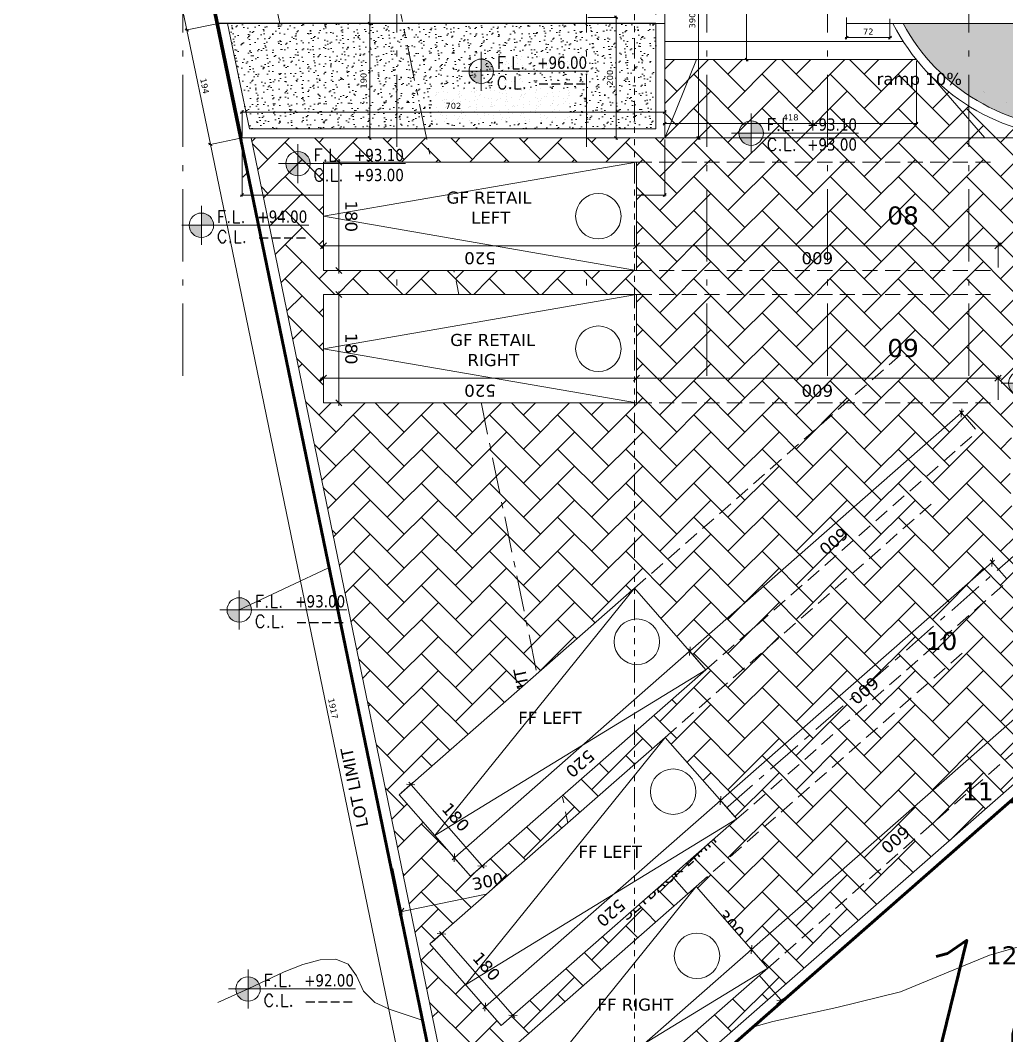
# Model space of a CAD drawing. Header units: inches. Extents: x -48 to 777, y -156 to 510.
# Drawn here: x 487.78 to 504.15, y 110.75 to 127.61 of the extents above; entities that cross this region are included whole.
import ezdxf
from ezdxf.enums import TextEntityAlignment as Align

# ---------------------------------------------------------------- set-up
doc = ezdxf.new("R2010")
doc.units = ezdxf.units.IN
doc.header["$MEASUREMENT"] = 0
doc.set_wipeout_variables(frame=1)
for name, pattern in [('ACAD_ISO06W100', [36, 24, -3, 0, -3, 0, -3, 0, -3]), ('ACAD_ISO10W100', [18, 12, -3, 0, -3]), ('HIDDEN', [0.375, 0.25, -0.125]), ('NUHA', [1.45, 0.75, -0.25, 0.2, -0.25])]:
    doc.linetypes.add(name, pattern=pattern)
doc.layers.get('Defpoints').update_dxf_attribs({"lineweight": 5})
for name, color, linetype, lineweight in [('A-ANNOTATION', 34, 'Continuous', 5), ('A-AXIS', 253, 'ACAD_ISO10W100', 5), ('A-AXIS ST', 251, 'ACAD_ISO10W100', 5), ('A-DIM', 9, 'Continuous', 5), ('A-HIDDEN', 254, 'HIDDEN', 5), ('A-LEVELS', 139, 'Continuous', 20), ('A-LIMIT LOT', 235, 'ACAD_ISO10W100', 20), ('A-NOTES', 151, 'Continuous', 20), ('A-SIGNS1', 20, 'Continuous', 15), ('A-SIGNS2', 30, 'Continuous', 15), ('A-TEXT', 50, 'Continuous', 15), ('C-STONE', 42, 'Continuous', 30), ('D-OTHERS', 77, 'Continuous', 20), ('D-STONE', 52, 'Continuous', 20), ('H-GRASS', 100, 'Continuous', 5)]:
    doc.layers.add(name, color=color, linetype=linetype, lineweight=lineweight)
doc.layers.add('HH-DARK GREY', color=7, linetype='Continuous', lineweight=5, true_color=0x404040)
doc.layers.add('pts pc', color=7, linetype='Continuous')
doc.styles.add('2mm', font='simplex.shx', dxfattribs={"height": 0.5})
doc.styles.add('5mm', font='simplex_.ttf', dxfattribs={"height": 5})
doc.styles.add('ROMAND', font='verdana.ttf')
doc.styles.add('ROMANS', font='romans__.ttf', dxfattribs={"height": 0.14})
doc.dimstyles.new('M-1.100', dxfattribs={"dimtxt": 0.2, "dimasz": 0.1, "dimexe": 0.05, "dimexo": 0.05, "dimgap": 0.1, "dimtad": 1, "dimlfac": 100, "dimrnd": 0.5, "dimzin": 9, "dimdsep": 46, "dimtxsty": 'ROMAND', "dimblk": 'OBLIQUE', "dimcen": 1, "dimdle": 0.05, "dimclrd": 256, "dimclre": 256, "dimclrt": 2, "dimadec": 0, "dimazin": 0, "dimtfac": 0.666667, "dimtmove": 2, "dimatfit": 3, "dimfxl": 0.04, "dimtolj": 1, "dimtzin": 5, "dimlwd": -1, "dimlwe": -1, "dimarcsym": 0})
doc.dimstyles.new('M-1.50', dxfattribs={"dimtxt": 0.1, "dimasz": 0.05, "dimexe": 0.025, "dimexo": 0.025, "dimgap": 0.05, "dimtad": 1, "dimlfac": 100, "dimrnd": 0.5, "dimzin": 9, "dimdsep": 46, "dimtxsty": 'ROMAND', "dimblk": 'OBLIQUE', "dimcen": 1, "dimdle": 0.025, "dimclrd": 256, "dimclre": 256, "dimclrt": 2, "dimadec": 0, "dimazin": 0, "dimtfac": 0.666667, "dimtmove": 2, "dimatfit": 3, "dimfxl": 0.04, "dimtolj": 1, "dimtzin": 5, "dimlwd": -1, "dimlwe": -1, "dimarcsym": 0})

# ---------------------------------------------------------------- blocks, each defined once
blk = doc.blocks.new('GXFHGCGFCD')
at = {"layer": 'A-SIGNS1', "linetype": 'NUHA'}
h = blk.add_hatch(color=256, dxfattribs=at)
h.paths.add_polyline_path([(90.382, 61.33), (90.382, 61.17), (90.542, 61.17, 0.414214)])
h.paths.add_polyline_path([(90.382, 61.17), (90.222, 61.17, 0.414214), (90.382, 61.01)])
at = {"layer": 'A-SIGNS1'}
for p, q in [((90.382, 60.914), (90.382, 61.426)), ((90.126, 61.17), (91.79, 61.17))]:
    blk.add_line(p, q, dxfattribs=at)
blk.add_circle((90.382, 61.17), 0.16, dxfattribs=at)
blk = doc.blocks.new('DGXFHXFGDFD')
at = {"layer": 'A-SIGNS1'}
blk.add_blockref('GXFHGCGFCD', (0, 0), dxfattribs=at)
at = {"layer": 'A-SIGNS2', "linetype": 'NUHA', "style": 'ROMANS'}
for s, p in [('F.L.', (90.583, 61.203)), ('C.L.', (90.583, 60.941))]:
    blk.add_text(s, height=0.16, dxfattribs=at).set_placement(p)
at = {"layer": 'A-SIGNS2', "style": 'ROMANS', "width": 0.910135, "flags": 4}
for tag, p, p2 in [('NIV.FINI', (91.116, 61.203), (91.79, 61.203)), ('NIV.BETON', (91.116, 60.941), (91.79, 60.941))]:
    blk.add_attdef(tag, text='', height=0.16, dxfattribs=at).set_placement(p, p2, align=Align.FIT)
blk = doc.blocks.new('AXIS')
at = {"layer": 'A-AXIS ST', "ltscale": 0.1}
for p, q in [((633.96853, 296.91777), (633.96853, 336.01919)), ((637.51853, 296.91777), (637.51853, 336.01919)), ((640.66853, 296.91777), (640.66853, 336.01919)), ((642.66853, 296.91777), (642.66853, 336.01919)), ((644.66853, 296.91777), (644.66853, 336.01919)), ((647.01853, 296.91777), (647.01853, 336.01919))]:
    blk.add_line(p, q, dxfattribs=at)
blk = doc.blocks.new('_Oblique')
at = {"color": 0, "linetype": 'ByBlock', "lineweight": -2}
blk.add_line((-0.5, -0.5), (0.5, 0.5), dxfattribs=at)
blk = doc.blocks.new('*D338')
at = {"layer": 'A-DIM', "transparency": 16777216}
for p, q in [((498.502, 129.557), (499.062, 129.557)), ((499.037, 129.582), (499.037, 125.632)), ((498.502, 125.657), (499.062, 125.657))]:
    blk.add_line(p, q, dxfattribs=at)
at = {"layer": 'Defpoints', "color": 0, "transparency": 16777216}
for p in [(498.477, 129.557), (498.477, 125.657), (499.037, 125.657)]:
    blk.add_point(p, dxfattribs=at)
at = {"layer": 'A-DIM', "transparency": 16777216, "xscale": 0.05, "yscale": 0.05, "zscale": 0.05}
for p, rotation in [((499.037, 129.557), 90), ((499.037, 125.657), 270)]:
    blk.add_blockref('_Oblique', p, dxfattribs=dict(at, rotation=rotation))
at = {"layer": 'A-DIM', "color": 2, "transparency": 16777216, "insert": (498.934, 127.607), "char_height": 0.1, "attachment_point": 5, "rotation": 90, "style": 'ROMAND'}
blk.add_mtext('\\A1;390', dxfattribs=at)
blk = doc.blocks.new('*D339')
at = {"layer": 'A-DIM', "transparency": 16777216}
for p, q in [((500.082, 129.557), (499.809, 129.557)), ((499.834, 126.932), (499.834, 129.582)), ((500.082, 126.957), (499.809, 126.957))]:
    blk.add_line(p, q, dxfattribs=at)
at = {"layer": 'Defpoints', "color": 0, "transparency": 16777216}
for p in [(499.834, 129.557), (500.107, 129.557), (500.107, 126.957)]:
    blk.add_point(p, dxfattribs=at)
at = {"layer": 'A-DIM', "transparency": 16777216, "xscale": 0.05, "yscale": 0.05, "zscale": 0.05}
for p, rotation in [((499.834, 129.557), 90), ((499.834, 126.957), 270)]:
    blk.add_blockref('_Oblique', p, dxfattribs=dict(at, rotation=rotation))
at = {"layer": 'A-DIM', "color": 2, "transparency": 16777216, "insert": (499.732, 128.257), "char_height": 0.1, "attachment_point": 5, "rotation": 90, "style": 'ROMAND'}
blk.add_mtext('\\A1;260', dxfattribs=at)
blk = doc.blocks.new('*D340')
at = {"layer": 'A-DIM', "transparency": 16777216}
for p, q in [((491.458, 125.632), (491.458, 124.682)), ((498.477, 125.632), (498.477, 124.682)), ((498.502, 124.707), (491.433, 124.707))]:
    blk.add_line(p, q, dxfattribs=at)
at = {"layer": 'Defpoints', "color": 0, "transparency": 16777216}
for p in [(491.458, 125.657), (498.477, 125.657), (491.458, 124.707)]:
    blk.add_point(p, dxfattribs=at)
at = {"layer": 'A-DIM', "transparency": 16777216, "xscale": 0.05, "yscale": 0.05, "zscale": 0.05, "rotation": 180}
blk.add_blockref('_Oblique', (491.458, 124.707), dxfattribs=at)
at = {"layer": 'A-DIM', "transparency": 16777216, "xscale": 0.05, "yscale": 0.05, "zscale": 0.05}
blk.add_blockref('_Oblique', (498.477, 124.707), dxfattribs=at)
at = {"layer": 'A-DIM', "color": 2, "transparency": 16777216, "insert": (494.967, 124.809), "char_height": 0.1, "attachment_point": 5, "style": 'ROMAND'}
blk.add_mtext('\\A1;702', dxfattribs=at)
blk = doc.blocks.new('*D341')
at = {"layer": 'A-DIM', "transparency": 16777216}
for p, q in [((498.502, 126.086), (491.433, 126.086)), ((491.458, 125.682), (491.458, 126.111)), ((498.477, 125.682), (498.477, 126.111))]:
    blk.add_line(p, q, dxfattribs=at)
at = {"layer": 'Defpoints', "color": 0, "transparency": 16777216}
for p in [(491.458, 126.086), (491.458, 125.657), (498.477, 125.657)]:
    blk.add_point(p, dxfattribs=at)
at = {"layer": 'A-DIM', "transparency": 16777216, "xscale": 0.05, "yscale": 0.05, "zscale": 0.05, "rotation": 180}
blk.add_blockref('_Oblique', (491.458, 126.086), dxfattribs=at)
at = {"layer": 'A-DIM', "transparency": 16777216, "xscale": 0.05, "yscale": 0.05, "zscale": 0.05}
blk.add_blockref('_Oblique', (498.477, 126.086), dxfattribs=at)
at = {"layer": 'A-DIM', "color": 2, "transparency": 16777216, "insert": (494.967, 126.189), "char_height": 0.1, "attachment_point": 5, "style": 'ROMAND'}
blk.add_mtext('\\A1;702', dxfattribs=at)
blk = doc.blocks.new('*D342')
at = {"layer": 'A-DIM', "transparency": 16777216}
for p, q in [((491.433, 125.652), (490.909, 125.544)), ((494.811, 106.75), (490.928, 125.573)), ((495.306, 106.877), (494.781, 106.769))]:
    blk.add_line(p, q, dxfattribs=at)
at = {"layer": 'Defpoints', "color": 0, "transparency": 16777216}
for p in [(491.458, 125.657), (490.933, 125.549), (495.331, 106.883)]:
    blk.add_point(p, dxfattribs=at)
at = {"layer": 'A-DIM', "transparency": 16777216, "xscale": 0.05, "yscale": 0.05, "zscale": 0.05}
for p, rotation in [((490.933, 125.549), 101.6557585089474), ((494.806, 106.774), 281.6557585089474)]:
    blk.add_blockref('_Oblique', p, dxfattribs=dict(at, rotation=rotation))
at = {"layer": 'A-DIM', "color": 2, "transparency": 16777216, "insert": (492.969, 116.182), "char_height": 0.1, "attachment_point": 5, "rotation": 281.6558, "style": 'ROMAND'}
blk.add_mtext('\\A1;1917', dxfattribs=at)
blk = doc.blocks.new('*D343')
at = {"layer": 'A-DIM', "transparency": 16777216}
for p, q in [((491.041, 127.552), (490.517, 127.444)), ((490.938, 125.524), (490.536, 127.473)), ((491.433, 125.652), (490.909, 125.544))]:
    blk.add_line(p, q, dxfattribs=at)
at = {"layer": 'Defpoints', "color": 0, "transparency": 16777216}
for p in [(491.066, 127.557), (490.541, 127.449), (491.458, 125.657)]:
    blk.add_point(p, dxfattribs=at)
at = {"layer": 'A-DIM', "transparency": 16777216, "xscale": 0.05, "yscale": 0.05, "zscale": 0.05}
for p, rotation in [((490.541, 127.449), 101.6557585089474), ((490.933, 125.549), 281.6557585089474)]:
    blk.add_blockref('_Oblique', p, dxfattribs=dict(at, rotation=rotation))
at = {"layer": 'A-DIM', "color": 2, "transparency": 16777216, "insert": (490.837, 126.519), "char_height": 0.1, "attachment_point": 5, "rotation": 281.6558, "style": 'ROMAND'}
blk.add_mtext('\\A1;194', dxfattribs=at)
blk = doc.blocks.new('*D344')
at = {"layer": 'A-DIM', "transparency": 16777216}
for p, q in [((485.162, 156.053), (484.637, 155.945)), ((490.546, 127.424), (484.657, 155.975)), ((491.041, 127.552), (490.517, 127.444))]:
    blk.add_line(p, q, dxfattribs=at)
at = {"layer": 'Defpoints', "color": 0, "transparency": 16777216}
for p in [(485.187, 156.058), (484.662, 155.95), (491.066, 127.557)]:
    blk.add_point(p, dxfattribs=at)
at = {"layer": 'A-DIM', "transparency": 16777216, "xscale": 0.05, "yscale": 0.05, "zscale": 0.05}
for p, rotation in [((484.662, 155.95), 101.6557585089474), ((490.541, 127.449), 281.6557585089474)]:
    blk.add_blockref('_Oblique', p, dxfattribs=dict(at, rotation=rotation))
at = {"layer": 'A-DIM', "color": 2, "transparency": 16777216, "insert": (487.701, 141.72), "char_height": 0.1, "attachment_point": 5, "rotation": 281.6558, "style": 'ROMAND'}
blk.add_mtext('\\A1;2910', dxfattribs=at)
blk = doc.blocks.new('*D361')
at = {"layer": 'A-DIM', "transparency": 16777216}
for p, q in [((497.202, 127.657), (497.694, 127.657)), ((497.669, 125.632), (497.669, 127.682)), ((497.202, 125.657), (497.694, 125.657))]:
    blk.add_line(p, q, dxfattribs=at)
at = {"layer": 'Defpoints', "color": 0, "transparency": 16777216}
for p in [(497.177, 127.657), (497.669, 127.657), (497.177, 125.657)]:
    blk.add_point(p, dxfattribs=at)
at = {"layer": 'A-DIM', "transparency": 16777216, "xscale": 0.05, "yscale": 0.05, "zscale": 0.05}
for p, rotation in [((497.669, 127.657), 90), ((497.669, 125.657), 270)]:
    blk.add_blockref('_Oblique', p, dxfattribs=dict(at, rotation=rotation))
at = {"layer": 'A-DIM', "color": 2, "transparency": 16777216, "insert": (497.567, 126.657), "char_height": 0.1, "attachment_point": 5, "rotation": 90, "style": 'ROMAND'}
blk.add_mtext('\\A1;200', dxfattribs=at)
blk = doc.blocks.new('*D392')
at = {"layer": 'A-DIM', "transparency": 16777216}
for p, q in [((498.477, 126.932), (498.477, 125.87)), ((502.655, 126.932), (502.655, 125.87)), ((498.452, 125.895), (502.68, 125.895))]:
    blk.add_line(p, q, dxfattribs=at)
at = {"layer": 'Defpoints', "color": 0, "transparency": 16777216}
for p in [(498.477, 126.957), (502.655, 126.957), (502.655, 125.895)]:
    blk.add_point(p, dxfattribs=at)
at = {"layer": 'A-DIM', "transparency": 16777216, "xscale": 0.05, "yscale": 0.05, "zscale": 0.05, "rotation": 180}
blk.add_blockref('_Oblique', (498.477, 125.895), dxfattribs=at)
at = {"layer": 'A-DIM', "transparency": 16777216, "xscale": 0.05, "yscale": 0.05, "zscale": 0.05}
blk.add_blockref('_Oblique', (502.655, 125.895), dxfattribs=at)
at = {"layer": 'A-DIM', "color": 2, "transparency": 16777216, "insert": (500.566, 125.997), "char_height": 0.1, "attachment_point": 5, "style": 'ROMAND'}
blk.add_mtext('\\A1;418', dxfattribs=at)
blk = doc.blocks.new('*D393')
at = {"layer": 'A-DIM', "transparency": 16777216}
for p, q in [((501.496, 127.632), (501.496, 127.297)), ((502.214, 127.632), (502.214, 127.297)), ((502.239, 127.322), (501.471, 127.322))]:
    blk.add_line(p, q, dxfattribs=at)
at = {"layer": 'Defpoints', "color": 0, "transparency": 16777216}
for p in [(501.496, 127.657), (502.214, 127.657), (501.496, 127.322)]:
    blk.add_point(p, dxfattribs=at)
at = {"layer": 'A-DIM', "transparency": 16777216, "xscale": 0.05, "yscale": 0.05, "zscale": 0.05, "rotation": 180}
blk.add_blockref('_Oblique', (501.496, 127.322), dxfattribs=at)
at = {"layer": 'A-DIM', "transparency": 16777216, "xscale": 0.05, "yscale": 0.05, "zscale": 0.05}
blk.add_blockref('_Oblique', (502.214, 127.322), dxfattribs=at)
at = {"layer": 'A-DIM', "color": 2, "transparency": 16777216, "insert": (501.855, 127.423), "char_height": 0.1, "attachment_point": 5, "style": 'ROMAND'}
blk.add_mtext('\\A1;72', dxfattribs=at)
blk = doc.blocks.new('*D558')
at = {"layer": 'A-DIM', "transparency": 16777216}
for p, q in [((493.029, 127.557), (493.603, 127.557)), ((493.578, 127.582), (493.578, 125.632)), ((493.029, 125.657), (493.603, 125.657))]:
    blk.add_line(p, q, dxfattribs=at)
at = {"layer": 'Defpoints', "color": 0, "transparency": 16777216}
for p in [(493.004, 127.557), (493.004, 125.657), (493.578, 125.657)]:
    blk.add_point(p, dxfattribs=at)
at = {"layer": 'A-DIM', "transparency": 16777216, "xscale": 0.05, "yscale": 0.05, "zscale": 0.05}
for p, rotation in [((493.578, 127.557), 90), ((493.578, 125.657), 270)]:
    blk.add_blockref('_Oblique', p, dxfattribs=dict(at, rotation=rotation))
at = {"layer": 'A-DIM', "color": 2, "transparency": 16777216, "insert": (493.476, 126.607), "char_height": 0.1, "attachment_point": 5, "rotation": 90, "style": 'ROMAND'}
blk.add_mtext('\\A1;190', dxfattribs=at)
blk = doc.blocks.new('*D559')
at = {"layer": 'A-DIM', "transparency": 16777216}
for p, q in [((493.702, 129.557), (493.553, 129.557)), ((493.578, 129.582), (493.578, 127.532)), ((493.126, 127.557), (493.603, 127.557))]:
    blk.add_line(p, q, dxfattribs=at)
at = {"layer": 'Defpoints', "color": 0, "transparency": 16777216}
for p in [(493.727, 129.557), (493.101, 127.557), (493.578, 127.557)]:
    blk.add_point(p, dxfattribs=at)
at = {"layer": 'A-DIM', "transparency": 16777216, "xscale": 0.05, "yscale": 0.05, "zscale": 0.05}
for p, rotation in [((493.578, 129.557), 90), ((493.578, 127.557), 270)]:
    blk.add_blockref('_Oblique', p, dxfattribs=dict(at, rotation=rotation))
at = {"layer": 'A-DIM', "color": 2, "transparency": 16777216, "insert": (493.476, 128.557), "char_height": 0.1, "attachment_point": 5, "rotation": 90, "style": 'ROMAND'}
blk.add_mtext('\\A1;200', dxfattribs=at)
blk = doc.blocks.new('*D14')
at = {"layer": 'A-DIM', "transparency": 16777216}
for p, q in [((429.346, -26.916), (429.346, -27.325)), ((435.346, -26.916), (435.346, -27.325)), ((429.296, -27.275), (435.396, -27.275))]:
    blk.add_line(p, q, dxfattribs=at)
at = {"layer": 'Defpoints', "color": 0, "transparency": 16777216}
for p in [(429.346, -26.866), (435.346, -26.866), (435.346, -27.275)]:
    blk.add_point(p, dxfattribs=at)
at = {"layer": 'A-DIM', "transparency": 16777216, "xscale": 0.1, "yscale": 0.1, "zscale": 0.1, "rotation": 180}
blk.add_blockref('_Oblique', (429.346, -27.275), dxfattribs=at)
at = {"layer": 'A-DIM', "transparency": 16777216, "xscale": 0.1, "yscale": 0.1, "zscale": 0.1}
blk.add_blockref('_Oblique', (435.346, -27.275), dxfattribs=at)
at = {"layer": 'A-DIM', "color": 2, "transparency": 16777216, "insert": (432.346, -27.071), "char_height": 0.2, "attachment_point": 5, "style": 'ROMAND'}
blk.add_mtext('\\A1;600', dxfattribs=at)
blk = doc.blocks.new('*D15')
at = {"layer": 'A-DIM', "transparency": 16777216}
for p, q in [((435.346, -26.916), (435.346, -27.325)), ((440.546, -26.916), (440.546, -27.325)), ((435.296, -27.275), (440.596, -27.275))]:
    blk.add_line(p, q, dxfattribs=at)
at = {"layer": 'Defpoints', "color": 0, "transparency": 16777216}
for p in [(435.346, -26.866), (440.546, -26.866), (440.546, -27.275)]:
    blk.add_point(p, dxfattribs=at)
at = {"layer": 'A-DIM', "transparency": 16777216, "xscale": 0.1, "yscale": 0.1, "zscale": 0.1, "rotation": 180}
blk.add_blockref('_Oblique', (435.346, -27.275), dxfattribs=at)
at = {"layer": 'A-DIM', "transparency": 16777216, "xscale": 0.1, "yscale": 0.1, "zscale": 0.1}
blk.add_blockref('_Oblique', (440.546, -27.275), dxfattribs=at)
at = {"layer": 'A-DIM', "color": 2, "transparency": 16777216, "insert": (437.946, -27.071), "char_height": 0.2, "attachment_point": 5, "style": 'ROMAND'}
blk.add_mtext('\\A1;520', dxfattribs=at)
blk = doc.blocks.new('*D13')
at = {"layer": 'A-DIM', "transparency": 16777216}
for p, q in [((440.496, -26.866), (440.239, -26.866)), ((440.289, -26.816), (440.289, -28.716)), ((440.496, -28.666), (440.239, -28.666))]:
    blk.add_line(p, q, dxfattribs=at)
at = {"layer": 'Defpoints', "color": 0, "transparency": 16777216}
for p in [(440.546, -26.866), (440.289, -28.666), (440.546, -28.666)]:
    blk.add_point(p, dxfattribs=at)
at = {"layer": 'A-DIM', "transparency": 16777216, "xscale": 0.1, "yscale": 0.1, "zscale": 0.1}
for p, rotation in [((440.289, -26.866), 90), ((440.289, -28.666), 270)]:
    blk.add_blockref('_Oblique', p, dxfattribs=dict(at, rotation=rotation))
at = {"layer": 'A-DIM', "color": 2, "transparency": 16777216, "insert": (440.085, -27.766), "char_height": 0.2, "attachment_point": 5, "rotation": 90, "style": 'ROMAND'}
blk.add_mtext('\\A1;180', dxfattribs=at)
blk = doc.blocks.new('*D978')
at = {"layer": 'A-DIM', "transparency": 16777216}
for p, q in [((-315982.05, -27943.479), (-315980.006, -27945.809)), ((-315982.085, -27943.576), (-315981.979, -27943.483)), ((-315980.107, -27945.832), (-315980.001, -27945.738))]:
    blk.add_line(p, q, dxfattribs=at)
at = {"layer": 'Defpoints', "color": 0, "transparency": 16777216}
for p in [(-315982.123, -27943.609), (-315980.039, -27945.771), (-315980.145, -27945.865)]:
    blk.add_point(p, dxfattribs=at)
at = {"layer": 'A-DIM', "transparency": 16777216, "xscale": 0.1, "yscale": 0.1, "zscale": 0.1}
for p, rotation in [((-315982.017, -27943.516), 131.2570004543048), ((-315980.039, -27945.771), 311.2570004543048)]:
    blk.add_blockref('_Oblique', p, dxfattribs=dict(at, rotation=rotation))
at = {"layer": 'A-DIM', "color": 2, "transparency": 16777216, "insert": (-315980.874, -27944.509), "char_height": 0.2, "attachment_point": 5, "rotation": 311.257, "style": 'ROMAND'}
blk.add_mtext('\\A1;300', dxfattribs=at)
blk = doc.blocks.new('*D979')
at = {"layer": 'A-DIM', "transparency": 16777216}
for p, q in [((-315983.548, -27942.978), (-315983.391, -27943.742)), ((-315986.486, -27943.584), (-315986.329, -27944.348)), ((-315983.352, -27943.683), (-315986.388, -27944.309))]:
    blk.add_line(p, q, dxfattribs=at)
at = {"layer": 'Defpoints', "color": 0, "transparency": 16777216}
for p in [(-315983.558, -27942.929), (-315986.497, -27943.535), (-315986.339, -27944.299)]:
    blk.add_point(p, dxfattribs=at)
at = {"layer": 'A-DIM', "transparency": 16777216, "xscale": 0.1, "yscale": 0.1, "zscale": 0.1}
for p, rotation in [((-315983.401, -27943.693), 11.65575850897572), ((-315986.339, -27944.299), 191.6557585089757)]:
    blk.add_blockref('_Oblique', p, dxfattribs=dict(at, rotation=rotation))
at = {"layer": 'A-DIM', "color": 2, "transparency": 16777216, "insert": (-315984.911, -27943.796), "char_height": 0.2, "attachment_point": 5, "rotation": 11.6558, "style": 'ROMAND'}
blk.add_mtext('\\A1;300', dxfattribs=at)
blk = doc.blocks.new('fdgsdhv')
blk.add_wipeout([(435.3458, -26.866), (435.3458, -28.666), (440.5458, -28.666), (440.5458, -26.866)])
blk.add_lwpolyline([(435.3458, -28.666), (440.5458, -28.666), (440.5458, -26.866), (435.3458, -26.866)], close=True)
blk.add_lwpolyline([(435.3458, -26.866), (440.5458, -27.766), (435.3458, -28.666)])
at = {"layer": 'A-HIDDEN'}
for p, q in [((435.3458, -26.866), (429.3458, -26.866)), ((435.3458, -28.666), (429.3458, -28.666))]:
    blk.add_line(p, q, dxfattribs=at)
at = {"layer": 'A-DIM'}
for base, p1, p2, picture, middle in [((435.3458, -27.27505), (429.3458, -26.866), (435.3458, -26.866), '*D14', (432.3458, -27.07095)), ((440.5458, -27.27505), (435.3458, -26.866), (440.5458, -26.866), '*D15', (437.9458, -27.07088))]:
    dim = blk.add_linear_dim(base=base, p1=p1, p2=p2, dimstyle='M-1.100', dxfattribs=at)
    dim.commit()
    dim.dimension.update_dxf_attribs({"geometry": picture, "text_midpoint": middle})
dim = blk.add_linear_dim(base=(440.28932, -28.666), p1=(440.5458, -26.866), p2=(440.5458, -28.666), angle=90, dimstyle='M-1.100', dxfattribs=at)
dim.commit()
dim.dimension.update_dxf_attribs({"geometry": '*D13', "text_midpoint": (440.08476, -27.766)})
blk = doc.blocks.new('LOT 688  TOPOGRAPHIC PLAN')
at = {"layer": 'A-LEVELS', "linetype": 'Continuous'}
for points in [[(-315988.67861, -27932.76853), (-315988.12899, -27932.55361), (-315987.61857, -27932.28846), (-315987.21638, -27931.88282), (-315986.85842, -27931.41121), (-315986.45368, -27930.98156), (-315986.33575, -27930.89225), (-315986.25537, -27930.76912), (-315986.09546, -27930.51457), (-315985.44851, -27929.43765)], [(-315989.03521, -27939.28836), (-315986.72896, -27938.2041), (-315986.10672, -27937.95804), (-315985.4477, -27937.75571), (-315985.16063, -27937.757), (-315984.9448, -27937.88754), (-315984.78576, -27938.12402), (-315984.66471, -27938.43665), (-315984.46135, -27939.17131), (-315984.34143, -27939.53378), (-315984.18427, -27939.85333), (-315983.97641, -27940.10802), (-315983.72432, -27940.30529), (-315983.132, -27940.58452), (-315982.49628, -27940.80501), (-315981.9025, -27941.07764), (-315981.62323, -27941.24284), (-315981.31826, -27941.34804), (-315981.01017, -27941.44944), (-315980.68899, -27941.48547), (-315980.04716, -27941.52857), (-315979.422, -27941.34025), (-315978.16007, -27941.02691), (-315977.86481, -27940.90929), (-315977.5869, -27940.74803), (-315977.32815, -27940.54737), (-315977.0903, -27940.31185), (-315976.68434, -27939.75436), (-315976.38309, -27939.11183), (-315976.2006, -27938.42053)], [(-315976.24021, -27937.03459), (-315976.38175, -27936.3835), (-315976.42612, -27936.06749), (-315976.42816, -27935.75665), (-315976.36937, -27935.45011), (-315976.25564, -27935.1462)], [(-315978.65945, -27933.32221), (-315978.53827, -27933.01962), (-315978.38904, -27932.6775), (-315978.06026, -27931.951), (-315977.9076, -27931.60478), (-315977.78068, -27931.29537), (-315977.69294, -27931.04184), (-315977.65785, -27930.86329), (-315977.68883, -27930.7788), (-315977.79679, -27930.80398), (-315977.97235, -27930.92681), (-315978.19645, -27931.12205), (-315978.71368, -27931.62849), (-315979.19667, -27932.12194), (-315979.61338, -27932.51968), (-315980.09919, -27932.94258), (-315980.30577, -27933.18141), (-315980.41815, -27933.43919), (-315980.42254, -27933.57533), (-315980.38574, -27933.71481), (-315980.21493, -27933.96535), (-315979.96809, -27934.12185), (-315979.68201, -27934.20583), (-315979.10161, -27934.35097), (-315978.97168, -27934.37809), (-315978.87935, -27934.32685), (-315978.8178, -27934.21173), (-315978.77809, -27934.05116), (-315978.72857, -27933.66721), (-315978.65945, -27933.32221)], [(-315989.39181, -27945.80818), (-315988.88895, -27945.58243), (-315988.29014, -27945.29745), (-315987.98139, -27945.1748), (-315987.68957, -27945.09667), (-315987.43207, -27945.08653), (-315987.22627, -27945.16785), (-315987.08763, -27945.36173), (-315986.97357, -27945.6165), (-315986.78587, -27945.80833), (-315986.53091, -27945.92217), (-315985.49258, -27946.26497), (-315984.97471, -27946.43377)], [(-315981.22525, -27946.41458), (-315980.17565, -27946.12034), (-315979.1134, -27945.89144), (-315978.05776, -27945.63019), (-315977.07657, -27945.22511), (-315976.57665, -27945.02288), (-315976.03899, -27944.8668), (-315975.47354, -27944.74929), (-315975.38202, -27944.65865), (-315975.31376, -27944.53917), (-315975.17107, -27944.30791), (-315974.00827, -27942.47472), (-315972.91078, -27940.59301), (-315971.93056, -27938.65337), (-315971.63, -27938.21688), (-315971.2575, -27937.83798), (-315970.82809, -27937.50509), (-315970.35676, -27937.20661), (-315968.34978, -27936.12749), (-315966.50385, -27934.95966)]]:
    blk.add_lwpolyline(points, dxfattribs=at)
at = {"layer": 'A-LIMIT LOT', "linetype": 'Continuous', "const_width": 0.1}
blk.add_lwpolyline([(-315996.80172, -27893.57917), (-315985.1164, -27950.2257), (-315970.22923, -27937.16678), (-315964.6636, -27941.43051), (-315964.08799, -27936.87852), (-315969.32038, -27930.53073), (-315969.32038, -27896.23659), (-315996.80172, -27893.57917)], dxfattribs=at)
at = {"layer": 'pts pc', "linetype": 'Continuous'}
for points in [[(-315982.1277, -27929.94473), (-315982.83848, -27930.64793)], [(-315982.13149, -27930.65172), (-315982.83469, -27929.94094)], [(-315985.97898, -27930.54609), (-315986.68976, -27931.24929)], [(-315985.98277, -27931.25308), (-315986.68597, -27930.5423)], [(-315988.26759, -27931.39984), (-315988.97837, -27932.10304)], [(-315988.27138, -27932.10683), (-315988.97458, -27931.39605)], [(-315978.65715, -27932.83638), (-315979.36793, -27933.53957)], [(-315978.66094, -27933.54337), (-315979.36414, -27932.83259)], [(-315983.98475, -27933.86583), (-315984.69553, -27934.56903)], [(-315983.98854, -27934.57282), (-315984.69174, -27933.86204)], [(-315982.8946, -27934.02768), (-315983.60538, -27934.73088)], [(-315982.89839, -27934.73467), (-315983.60159, -27934.02389)], [(-315981.62576, -27934.80749), (-315982.33654, -27935.51069)], [(-315981.62955, -27935.51448), (-315982.33275, -27934.8037)], [(-315981.13152, -27935.71951), (-315981.98115, -27935.15909)], [(-315978.80234, -27938.65468), (-315979.51312, -27939.35788)], [(-315978.80613, -27939.36167), (-315979.50933, -27938.65089)], [(-315976.98555, -27941.86847), (-315977.69633, -27942.57167)], [(-315976.98934, -27942.57546), (-315977.69254, -27941.86468)]]:
    blk.add_lwpolyline(points, dxfattribs=at)
blk.add_lwpolyline([(-315981.98115, -27935.15909), (-315981.69564, -27935.40731), (-315981.64058, -27935.32383)], close=True, dxfattribs=at)
at = {"layer": 'A-SIGNS1'}
ref = blk.add_blockref('DGXFHXFGDFD', (-316093.72857, -28009.6367), dxfattribs=dict(at, xscale=1.267200000000003, yscale=1.267200000000003, zscale=1.267200000000003))
ref.add_attrib('NIV.FINI', '+94.00', dxfattribs={"layer": 'A-SIGNS2', "height": 0.202752, "style": 'ROMAND', "width": 0.797031}).set_placement((-315978.26655, -27932.08009), (-315977.43858, -27932.08009), align=Align.FIT)
ref.add_attrib('NIV.BETON', '----', dxfattribs={"layer": 'A-SIGNS2', "height": 0.202752, "style": 'ROMAND', "width": 1.634557}).set_placement((-315978.26655, -27932.41186), (-315977.43858, -27932.41186), align=Align.FIT)
at = {"layer": 'A-NOTES', "linetype": 'Continuous', "style": '5mm'}
blk.add_text('169', height=2, rotation=346.245633, dxfattribs=at).set_placement((-315978.34743, -27946.49287))
at = {"layer": 'pts pc', "color": 1, "char_height": 0.5, "attachment_point": 1, "rotation": 359.692852, "style": '2mm'}
for s, insert, width in [('\\Fsimplex.shx;\\W1.0000000000;\\T1.0000000000;\\o\\l93.481', (-315981.98176, -27930.04901), 2.9761905), ('\\Fsimplex.shx;\\W1.0000000000;\\T1.0000000000;\\o\\l93.999', (-315985.83304, -27930.65038), 3.0714286), ('\\Fsimplex.shx;\\W1.0000000000;\\T1.0000000000;\\o\\l94.156', (-315988.12165, -27931.50412), 2.9761905), ('\\Fsimplex.shx;\\W1.0000000000;\\T1.0000000000;\\o\\l94.131', (-315978.51121, -27932.94066), 2.8809524), ('\\Fsimplex.shx;\\W1.0000000000;\\T1.0000000000;\\o\\l93.737', (-315982.74866, -27934.13196), 3.0714286), ('\\Fsimplex.shx;\\W1.0000000000;\\T1.0000000000;\\o\\l93.469', (-315987.32114, -27935.0831), 3.0714286), ('\\Fsimplex.shx;\\W1.0000000000;\\T1.0000000000;\\o\\l93.804', (-315981.23377, -27936.21897), 3.0714286), ('\\Fsimplex.shx;\\W1.0000000000;\\T1.0000000000;\\o\\l93.487', (-315978.6564, -27938.75896), 3.0714286), ('\\Fsimplex.shx;\\W1.0000000000;\\T1.0000000000;\\o\\l92.696', (-315976.8396, -27941.97275), 3.0714286)]:
    blk.add_mtext(s, dxfattribs=dict(at, insert=insert, width=width))
at = {"linetype": 'Continuous'}
blk.add_wipeout([(-315996.80172, -27893.57917), (-315969.32038, -27896.23659), (-315969.32038, -27930.53073), (-315964.08799, -27936.87852), (-315964.6636, -27941.43051), (-315970.22923, -27937.16678), (-315985.1164, -27950.2257)], dxfattribs=at).dxf.layer = 'A-LIMIT LOT'
at = {"layer": 'A-HIDDEN', "linetype": 'ACAD_ISO10W100', "ltscale": 0.05}
blk.add_lwpolyline([(-315992.30527, -27900.52725), (-315983.21966, -27944.57125), (-315970.69258, -27933.58259), (-315972.32038, -27931.60779), (-315972.32038, -27902.3323)], close=True, dxfattribs=at)
at = {"layer": 'A-SIGNS1'}
ref = blk.add_blockref('DGXFHXFGDFD', (-316104.19614, -28010.41567), dxfattribs=dict(at, xscale=1.267200000000003, yscale=1.267200000000003, zscale=1.267200000000003))
ref.add_attrib('NIV.FINI', '+94.00', dxfattribs={"layer": 'A-SIGNS2', "height": 0.202752, "style": 'ROMAND', "width": 0.797031}).set_placement((-315988.73412, -27932.85906), (-315987.90616, -27932.85906), align=Align.FIT)
ref.add_attrib('NIV.BETON', '----', dxfattribs={"layer": 'A-SIGNS2', "height": 0.202752, "style": 'ROMAND', "width": 1.634557}).set_placement((-315988.73412, -27933.19083), (-315987.90616, -27933.19083), align=Align.FIT)
ref = blk.add_blockref('DGXFHXFGDFD', (-316103.56711, -28016.80312), dxfattribs=dict(at, xscale=1.267200000000003, yscale=1.267200000000003, zscale=1.267200000000003))
ref.add_attrib('NIV.FINI', '+93.00', dxfattribs={"layer": 'A-SIGNS2', "height": 0.202752, "style": 'ROMAND', "width": 0.797031}).set_placement((-315988.10509, -27939.2465), (-315987.27712, -27939.2465), align=Align.FIT)
ref.add_attrib('NIV.BETON', '----', dxfattribs={"layer": 'A-SIGNS2', "height": 0.202752, "style": 'ROMAND', "width": 1.634557}).set_placement((-315988.10509, -27939.57827), (-315987.27712, -27939.57827), align=Align.FIT)
ref = blk.add_blockref('DGXFHXFGDFD', (-316103.42085, -28023.09719), dxfattribs=dict(at, xscale=1.267200000000003, yscale=1.267200000000003, zscale=1.267200000000003))
ref.add_attrib('NIV.FINI', '+92.00', dxfattribs={"layer": 'A-SIGNS2', "height": 0.202752, "style": 'ROMAND', "width": 0.797031}).set_placement((-315987.95883, -27945.54058), (-315987.13086, -27945.54058), align=Align.FIT)
ref.add_attrib('NIV.BETON', '----', dxfattribs={"layer": 'A-SIGNS2', "height": 0.202752, "style": 'ROMAND', "width": 1.634557}).set_placement((-315987.95883, -27945.87234), (-315987.13086, -27945.87234), align=Align.FIT)
at = {"layer": 'A-TEXT', "char_height": 0.2, "width": 7.1807633, "attachment_point": 1, "style": 'ROMAND'}
for s, insert, rotation in [('SETBACK LIMIT', (-315984.06845, -27942.31108), 101.655751), ('LOT LIMIT', (-315987.08536, -27942.91717), 101.655751), ('SETBACK LIMIT', (-315982.74129, -27944.30791), 41.257)]:
    blk.add_mtext(s, dxfattribs=dict(at, insert=insert, rotation=rotation))
at = {"layer": 'A-DIM'}
for p1, p2, distance, picture, middle in [((-315983.55846, -27942.92885), (-315986.4966, -27943.53495), 0.77986, '*D979', (-315984.91122, -27943.79572)), ((-315982.12308, -27943.60934), (-315980.14477, -27945.86462), 0.14136, '*D978', (-315980.87418, -27944.50913))]:
    dim = blk.add_aligned_dim(p1=p1, p2=p2, distance=distance, dimstyle='M-1.100', dxfattribs=at)
    dim.commit()
    dim.dimension.update_dxf_attribs({"geometry": picture, "text_midpoint": middle})

msp = doc.modelspace()

# ---------------------------------------------------------------- block references
at = {"layer": 'pts pc'}
msp.add_blockref('LOT 688  TOPOGRAPHIC PLAN', (316480.44716, 28057.10823), dxfattribs=at)

# ---------------------------------------------------------------- next in the draw order: hatches: boundary and pattern name
at = {"layer": 'H-GRASS'}
h = msp.add_hatch(dxfattribs=at)
h.set_pattern_fill('AR-SAND', color=256, scale=0.1, angle=270)
h.set_pattern_definition([(307.5, (0, 0), (0.192682377, 0.006299336), [0, -0.152, 0, -0.17, 0, -0.1625]), (277.5, (0, 0), (0.28221461, -0.17697767), [0, -0.082, 0, -0.137, 0, -0.0525]), (237.5, (2e-17, 0.123), (0.000565905, -0.311414186), [0, -0.05, 0, -0.18, 0, -0.235]), (227.5, (2e-17, 0.123), (0.08776756, -0.30061266), [0, -0.025, 0, -0.118, 0, -0.135])])
edge = h.paths.add_edge_path()
edge.add_line((510.97678, 141.00688), (509.12678, 141.00688))
edge.add_line((509.12678, 141.00688), (509.12678, 127.55688))
edge.add_line((509.12678, 127.55688), (502.43357, 127.55688))
edge.add_arc((505.37678, 129.15688), 3.35, 208.52955, 270)
edge.add_line((505.37678, 125.80688), (511.56759, 125.80688))
edge.add_line((511.56759, 125.80688), (510.97678, 126.52365))
edge.add_line((510.97678, 126.52365), (510.97678, 141.00688))
h = msp.add_hatch(dxfattribs=at)
h.set_pattern_fill('AR-SAND', color=256, scale=0.1, angle=270)
h.set_pattern_definition([(307.5, (-242.49175, -175.21088), (0.192682377, 0.006299336), [0, -0.152, 0, -0.17, 0, -0.1625]), (277.5, (-242.49175, -175.21088), (0.28221461, -0.17697767), [0, -0.082, 0, -0.137, 0, -0.0525]), (237.5, (-242.49175, -175.08788), (0.000565905, -0.311414186), [0, -0.05, 0, -0.18, 0, -0.235]), (227.5, (-242.49175, -175.08788), (0.08776756, -0.30061266), [0, -0.025, 0, -0.118, 0, -0.135])])
edge = h.paths.add_edge_path()
edge.add_line((498.32678, 127.55688), (498.32678, 125.80688))
edge.add_line((498.32678, 125.80688), (491.58011, 125.80688))
edge.add_line((491.58011, 125.80688), (491.21911, 127.55688))
edge.add_line((491.21911, 127.55688), (498.47678, 127.55688))
at = {"layer": 'HH-DARK GREY'}
h = msp.add_hatch(dxfattribs=at)
h.set_pattern_fill('AR-HBONE', color=256, scale=0.1)
h.set_pattern_definition([(45, (495, -6e-14), (4e-17, 0.5656854), [1.2, -0.4]), (135, (495.28284, 0.28284), (4e-17, 0.5656854), [1.2, -0.4])])
edge = h.paths.add_edge_path()
edge.add_line((502.64663, 126.95688), (498.47678, 126.95688))
edge.add_line((498.47678, 126.95688), (498.47678, 125.65688))
edge.add_line((498.47678, 125.65688), (491.61105, 125.65688))
edge.add_line((491.61105, 125.65688), (495.4256, 107.16525))
edge.add_line((495.4256, 107.16525), (505.70094, 116.17871))
edge.add_arc((510.21052, 120.135), 5.99904, 131.596573, 221.260764, ccw=False)
edge.add_line((506.22787, 124.62131), (507.40842, 125.65688))
edge.add_line((507.40842, 125.65688), (505.37678, 125.65688))
edge.add_arc((505.38407, 129.18901), 3.53214, 219.194038, 269.881701, ccw=False)

# ---------------------------------------------------------------- next in the draw order: linework, layer by layer
at = {"layer": 'A-SIGNS1'}
for p, q in [((498.47678, 125.65688), (499.00297, 126.95688)), ((502.9349, 126.64945), (503.78842, 125.65688)), ((505.37678, 125.65688), (498.47678, 125.65688))]:
    msp.add_line(p, q, dxfattribs=at)
at = {"layer": 'C-STONE'}
msp.add_lwpolyline([(498.32678, 127.55688), (491.06595, 127.55688)], dxfattribs=at)
at = {"layer": 'D-STONE'}
for p, q in [((502.43739, 127.25688), (498.47678, 127.25688)), ((502.65465, 126.95688), (498.47678, 126.95688))]:
    msp.add_line(p, q, dxfattribs=at)
for points in [[(485.18654, 156.05831), (491.45789, 125.65688), (498.47678, 125.65688), (498.47678, 129.55688), (498.32678, 129.55688), (498.32678, 127.70688)], [(492.08701, 127.55688), (489.73442, 138.96144), (488.86652, 138.96144)], [(501.4958, 127.65688), (501.4958, 127.55688)], [(498.32678, 127.55688), (498.32678, 125.80688), (491.58011, 125.80688), (491.21911, 127.55688), (498.47678, 127.55688)], [(509.12678, 127.55688), (501.4958, 127.55688)], [(515.78356, 115.67771), (515.80534, 115.84998), (510.2115, 120.13534), (495.4256, 107.16525), (491.61105, 125.65688)]]:
    msp.add_lwpolyline(points, dxfattribs=at)
for points in [[(511.12678, 141.00688), (511.12678, 126.5775), (511.88563, 125.65688), (505.37678, 125.65688, -0.2810737), (502.2639, 127.55688)], [(510.97678, 132.38289), (510.97678, 126.52365), (511.56759, 125.80688), (505.37678, 125.80688, -0.27483783), (502.43357, 127.55688)]]:
    msp.add_lwpolyline(points, format="xyb", dxfattribs=at)

# ---------------------------------------------------------------- next in the draw order: block references
at = {"layer": 'A-DIM'}
msp.add_blockref('AXIS', (-143.49175, -175.21088), dxfattribs=at)
at = {"layer": 'A-SIGNS1'}
ref = msp.add_blockref('DGXFHXFGDFD', (380.89749, 49.24935), dxfattribs=dict(at, xscale=1.267200000000003, yscale=1.267200000000003, zscale=1.267200000000003))
ref.add_attrib('NIV.FINI', '+96.00', dxfattribs={"layer": 'A-SIGNS2', "height": 0.202752, "style": 'ROMAND', "width": 0.797031}).set_placement((496.35951, 126.80597), (497.18747, 126.80597), align=Align.FIT)
ref.add_attrib('NIV.BETON', '----', dxfattribs={"layer": 'A-SIGNS2', "height": 0.202752, "style": 'ROMAND', "width": 1.634557}).set_placement((496.35951, 126.4742), (497.18747, 126.4742), align=Align.FIT)
ref = msp.add_blockref('DGXFHXFGDFD', (385.37872, 48.22184), dxfattribs=dict(at, xscale=1.267200000000003, yscale=1.267200000000003, zscale=1.267200000000003))
ref.add_attrib('NIV.FINI', '+93.10', dxfattribs={"layer": 'A-SIGNS2', "height": 0.202752, "style": 'ROMAND', "width": 0.797031}).set_placement((500.84074, 125.77845), (501.6687, 125.77845), align=Align.FIT)
ref.add_attrib('NIV.BETON', '+93.00', dxfattribs={"layer": 'A-SIGNS2', "height": 0.202752, "style": 'ROMAND', "width": 0.797031}).set_placement((500.84074, 125.44669), (501.6687, 125.44669), align=Align.FIT)

# ---------------------------------------------------------------- next in the draw order: texts
at = {"layer": 'A-TEXT', "insert": (503.41193, 126.47992), "char_height": 0.2, "width": 3.692324, "attachment_point": 9, "style": 'ROMAND'}
msp.add_mtext('ramp 10%', dxfattribs=at)

# ---------------------------------------------------------------- next in the draw order: dimensions: what is measured, and where the dimension line sits
at = {"layer": 'A-DIM'}
for base, p1, p2, angle, picture, middle in [((484.66172, 155.95005), (491.06595, 127.55688), (485.18654, 156.05831), 281.655759, '*D344', (487.70141, 141.71996)), ((493.57779, 127.55688), (493.72678, 129.55688), (493.10094, 127.55688), 90, '*D559', (493.4757, 128.55688)), ((499.03656, 125.65688), (498.47678, 129.55688), (498.47678, 125.65688), 90, '*D338', (498.93448, 127.60688)), ((499.83445, 129.55688), (500.10657, 126.95688), (500.10657, 129.55688), 90, '*D339', (499.73237, 128.25688)), ((497.66931, 127.65688), (497.17678, 125.65688), (497.17678, 127.65688), 90, '*D361', (497.56722, 126.65688)), ((490.54114, 127.44862), (491.45789, 125.65688), (491.06595, 127.55688), 281.655759, '*D343', (490.83699, 126.51923)), ((493.57779, 125.65688), (493.00415, 127.55688), (493.00415, 125.65688), 90, '*D558', (493.47574, 126.60688))]:
    dim = msp.add_linear_dim(base=base, p1=p1, p2=p2, angle=angle, dimstyle='M-1.50', dxfattribs=at)
    dim.commit()
    dim.dimension.update_dxf_attribs({"geometry": picture, "text_midpoint": middle})
for base, p1, p2, picture, middle in [((501.4958, 127.32201), (502.2145, 127.65688), (501.4958, 127.65688), '*D393', (501.85515, 127.42305)), ((502.65465, 125.89518), (498.47678, 126.95688), (502.65465, 126.95688), '*D392', (500.56571, 125.99746)), ((491.45789, 126.08645), (498.47678, 125.65688), (491.45789, 125.65693), '*D341', (494.96733, 126.18853)), ((491.45789, 124.70729), (498.47678, 125.65688), (491.45789, 125.65688), '*D340', (494.96734, 124.80937))]:
    dim = msp.add_linear_dim(base=base, p1=p1, p2=p2, dimstyle='M-1.50', dxfattribs=at)
    dim.commit()
    dim.dimension.update_dxf_attribs({"geometry": picture, "text_midpoint": middle})
dim = msp.add_aligned_dim(p1=(495.33076, 106.88253), p2=(491.45789, 125.65688), distance=0.53587, dimstyle='M-1.50', dxfattribs=at)
dim.commit()
dim.dimension.update_dxf_attribs({"geometry": '*D342', "text_midpoint": (492.96939, 116.18205)})

# ---------------------------------------------------------------- next in the draw order: block references
at = {"layer": 'D-OTHERS'}
for p, rotation in [((933.35566, 96.59088), 180), ((933.35566, 94.39088), 180), ((844.66396, 381.23562), 221.2570004541207)]:
    msp.add_blockref('fdgsdhv', p, dxfattribs=dict(at, rotation=rotation))

# ---------------------------------------------------------------- next in the draw order: linework, layer by layer
at = {"layer": 'A-ANNOTATION'}
msp.add_circle((497.3745, 124.35688), 0.37768, dxfattribs=at)

# ---------------------------------------------------------------- next in the draw order: block references
at = {"layer": 'A-SIGNS1'}
ref = msp.add_blockref('DGXFHXFGDFD', (377.85459, 47.71562), dxfattribs=dict(at, xscale=1.267200000000003, yscale=1.267200000000003, zscale=1.267200000000003))
ref.add_attrib('NIV.FINI', '+93.10', dxfattribs={"layer": 'A-SIGNS2', "height": 0.202752, "style": 'ROMAND', "width": 0.797031}).set_placement((493.31661, 125.27223), (494.14458, 125.27223), align=Align.FIT)
ref.add_attrib('NIV.BETON', '+93.00', dxfattribs={"layer": 'A-SIGNS2', "height": 0.202752, "style": 'ROMAND', "width": 0.797031}).set_placement((493.31661, 124.94047), (494.14458, 124.94047), align=Align.FIT)
ref = msp.add_blockref('DGXFHXFGDFD', (389.85725, 44.06982), dxfattribs=dict(at, xscale=1.267200000000003, yscale=1.267200000000003, zscale=1.267200000000003))
ref.add_attrib('NIV.FINI', '+92.90', dxfattribs={"layer": 'A-SIGNS2', "height": 0.202752, "style": 'ROMAND', "width": 0.797031}).set_placement((505.31927, 121.62643), (506.14724, 121.62643), align=Align.FIT)
ref.add_attrib('NIV.BETON', '+92.80', dxfattribs={"layer": 'A-SIGNS2', "height": 0.202752, "style": 'ROMAND', "width": 0.797031}).set_placement((505.31927, 121.29467), (506.14724, 121.29467), align=Align.FIT)
at = {"layer": 'D-OTHERS', "rotation": 221.2570004541207}
msp.add_blockref('fdgsdhv', (844.15278, 383.71368), dxfattribs=at)

# ---------------------------------------------------------------- next in the draw order: texts
at = {"layer": 'A-ANNOTATION', "style": 'ROMAND'}
for s, insert, char_height, width, attachment_point in [('\\pi0.35049;GF RETAIL  \\P\\pi0.75888;LEFT', (494.50279, 124.23271, -93), 0.2, 2.1455737, 7), ('\\pt0;08', (502.69498, 124.21391), 0.3, 5.538486, 9)]:
    msp.add_mtext(s, dxfattribs=dict(at, insert=insert, char_height=char_height, width=width, attachment_point=attachment_point))

# ---------------------------------------------------------------- next in the draw order: linework, layer by layer
at = {"layer": 'A-ANNOTATION'}
msp.add_circle((497.3745, 122.15688), 0.37768, dxfattribs=at)

# ---------------------------------------------------------------- next in the draw order: block references
at = {"layer": 'D-OTHERS', "rotation": 221.2570004541207}
msp.add_blockref('fdgsdhv', (845.17818, 378.76021), dxfattribs=at)

# ---------------------------------------------------------------- next in the draw order: texts
at = {"layer": 'A-ANNOTATION', "style": 'ROMAND'}
for s, insert, char_height, width, attachment_point in [('\\pi0.35049;GF RETAIL  \\P\\pi0.63793;RIGHT', (494.56389, 121.86555), 0.2, 2.1455737, 7), ('\\pt0;09', (502.69498, 122.01391), 0.3, 5.538486, 9)]:
    msp.add_mtext(s, dxfattribs=dict(at, insert=insert, char_height=char_height, width=width, attachment_point=attachment_point))

# ---------------------------------------------------------------- next in the draw order: linework, layer by layer
at = {"layer": 'A-ANNOTATION'}
for centre in [(498.01369, 117.29202), (498.61597, 114.80222), (499.01162, 112.0774)]:
    msp.add_circle(centre, 0.37768, dxfattribs=at)
at = {"layer": 'A-AXIS', "linetype": 'ACAD_ISO06W100', "ltscale": 0.014}
msp.add_lwpolyline([(497.97678, 162.53523), (497.97678, 107.99672)], dxfattribs=at)

# ---------------------------------------------------------------- next in the draw order: texts
at = {"layer": 'A-ANNOTATION', "style": 'ROMAND'}
for s, insert, char_height, width, attachment_point in [('\\pt0;10', (503.33417, 117.14905), 0.3, 5.538486, 9), ('\\pi0.55244;FF LEFT', (495.49155, 115.92831, -93), 0.2, 2.1455737, 7), ('\\pt0;11', (503.93645, 114.65925), 0.3, 5.538486, 9), ('\\pi0.55244;FF LEFT', (496.49239, 113.70358, -93), 0.2, 2.1455737, 7), ('\\pt0;12', (504.33211, 111.93443), 0.3, 5.538486, 9), ('\\pi0.43148;FF RIGHT', (496.92865, 111.16253, -93), 0.2, 2.1455737, 7)]:
    msp.add_mtext(s, dxfattribs=dict(at, insert=insert, char_height=char_height, width=width, attachment_point=attachment_point))

doc.saveas('drawing.dxf')
